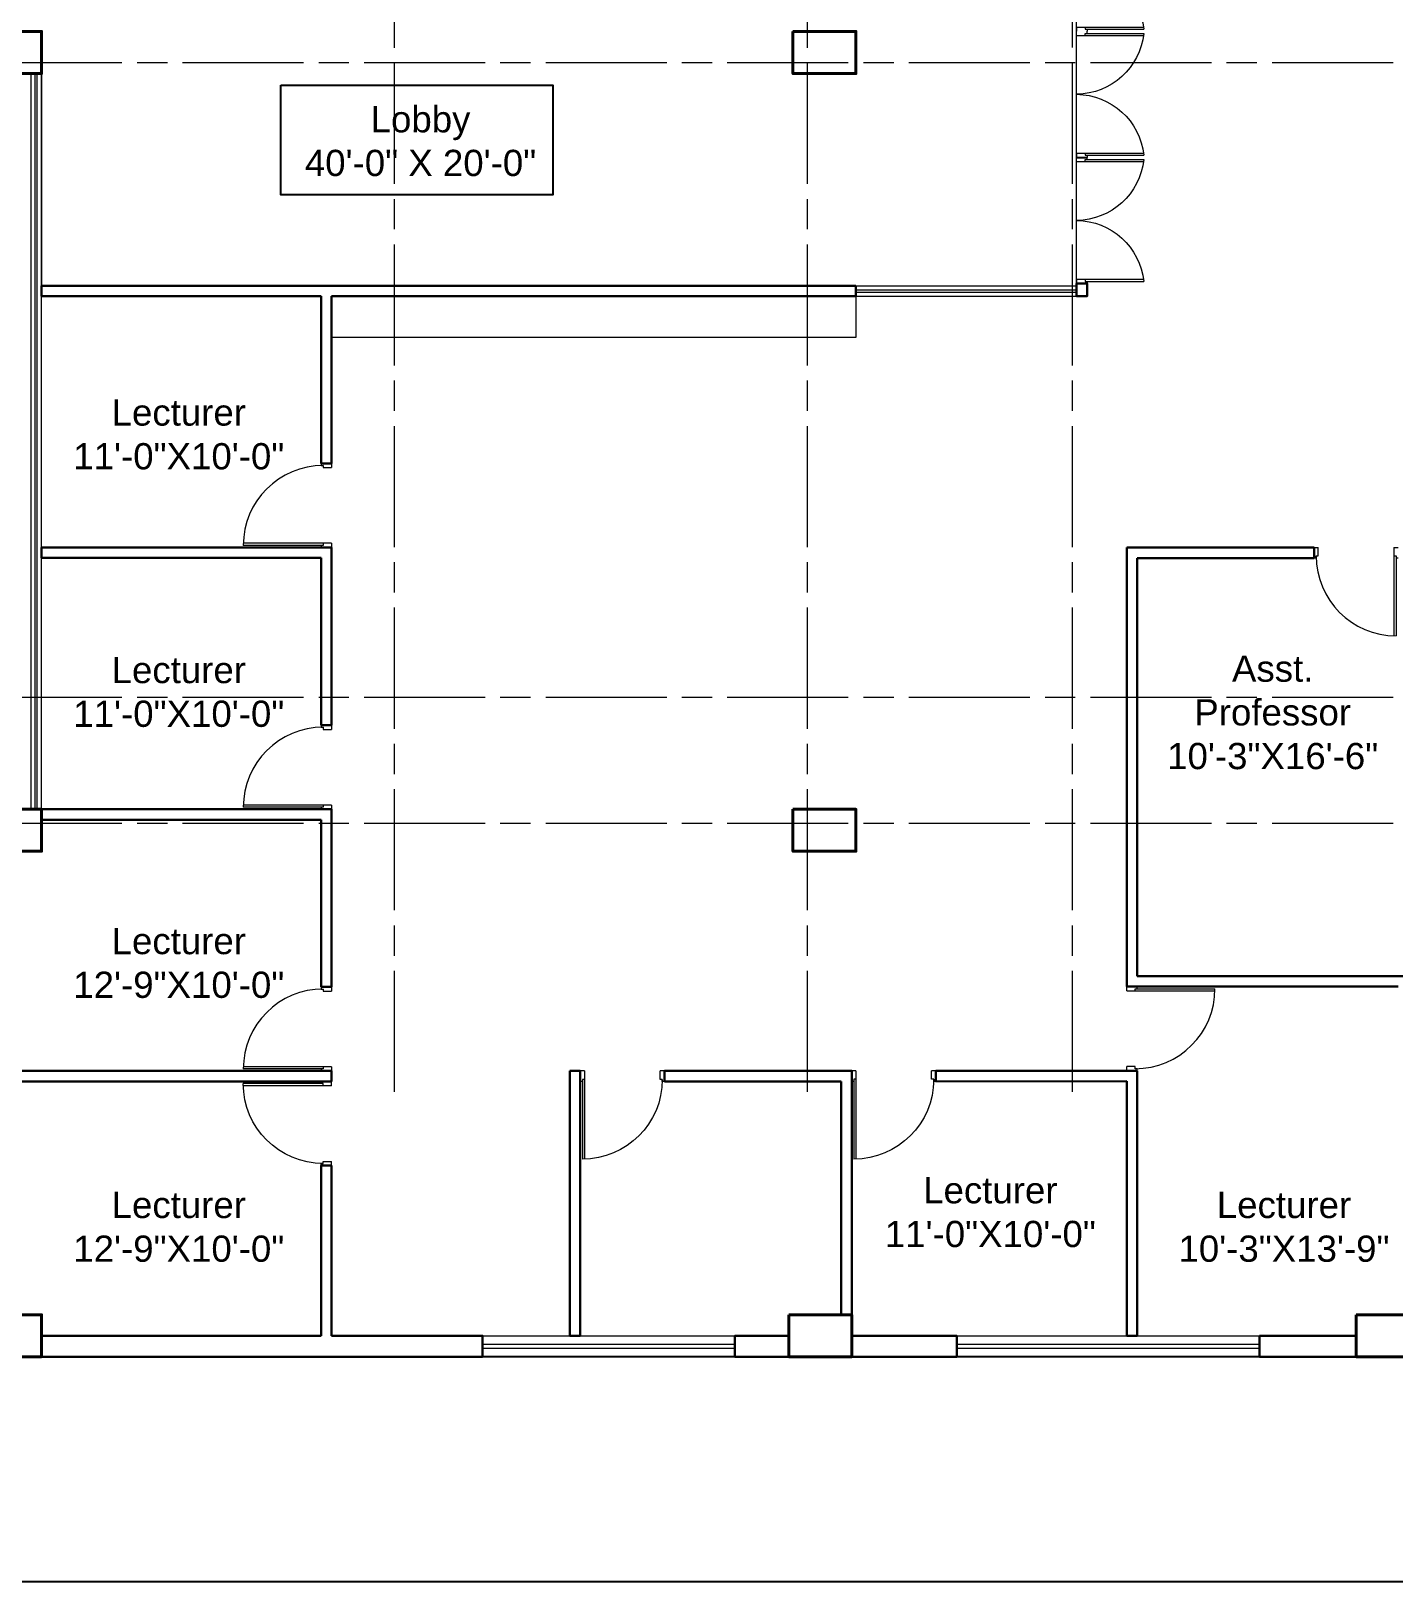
# Model space of a CAD drawing. Header units: inches. Extents: x -12 to 20935469, y -1604 to 24729220.
# Drawn here: x 20856739 to 20857387, y 24718738 to 24719476 of the extents above; entities that cross this region are included whole.
import ezdxf

# ---------------------------------------------------------------- set-up
doc = ezdxf.new("R2010")
doc.units = ezdxf.units.IN
doc.header["$LTSCALE"] = 0.03
doc.header["$MEASUREMENT"] = 0
doc.linetypes.add('ACAD_ISO08W100', pattern=[36, 24, -3, 6, -3])
for name, color, linetype, lineweight in [('column', 1, 'Continuous', 40), ('Door', 7, 'Continuous', 18), ('Grid Line', 252, 'Continuous', 18), ('Hatch', 253, 'Continuous', 15), ('Main Wall', 7, 'Continuous', 30), ('wind.', 150, 'Continuous', 20)]:
    doc.layers.add(name, color=color, linetype=linetype, lineweight=lineweight)
doc.layers.add('FUR', color=251, linetype='Continuous')
doc.layers.add('TEXT', color=7, linetype='Continuous')
doc.styles.add('2', font='swisscl.ttf')

# ---------------------------------------------------------------- blocks, each defined once
blk = doc.blocks.new('fff')
at = {"layer": 'Grid Line', "color": 252, "linetype": 'ACAD_ISO08W100', "lineweight": 9, "ltscale": 80, "true_color": 0x939598}
for p, q in [((20831844.25, 24723521.1), (20831844.25, 24724698.78)), ((20832040.78, 24723521.1), (20832040.78, 24724698.78)), ((20832166.78, 24723521.11), (20832166.78, 24724698.79)), ((20833096.95, 24724010.75), (20830726.15, 24724010.75)), ((20833096.95, 24723708.72), (20830726.15, 24723708.72)), ((20833096.95, 24723648.75), (20830726.15, 24723648.75))]:
    blk.add_line(p, q, dxfattribs=at)
blk = doc.blocks.new('A$C36295410')
at = {"layer": 'Door'}
for p, q in [((1, 4), (1, 32)), ((2, 0), (2, 31.98)), ((58, 0), (58, 31.98)), ((59, 4), (59, 32)), ((1, 5), (0, 5)), ((2, 4), (1, 4)), ((58, 4), (59, 4)), ((59, 5), (60, 5)), ((2, 0), (0, 0)), ((58, 0), (60, 0))]:
    blk.add_line(p, q, dxfattribs=at)
for centre, start, end in [((-2.53, -0.34), 0.59063, 83.77826), ((62.53, -0.34), 96.22174, 179.40937)]:
    blk.add_arc(centre, 32.53, start, end, dxfattribs=at)
blk = doc.blocks.new('$D40')
at = {"layer": 'Door'}
for p, q in [((1, 4), (1, 42)), ((2, 0), (2, 41.99)), ((1, 5), (0, 5)), ((2, 0), (0, 0)), ((2, 4), (1, 4)), ((39, 4), (38, 4)), ((38, 4), (38, 0)), ((40, 0), (38, 0)), ((40, 5), (38.99, 5)), ((39, 5), (39, 4))]:
    blk.add_line(p, q, dxfattribs=at)
blk.add_arc((1, 4), 38, 0, 90, dxfattribs=at)

msp = doc.modelspace()

# ---------------------------------------------------------------- linework, layer by layer
msp.add_line((20857236.46, 24719415.56), (20857241.46, 24719415.56))
msp.add_lwpolyline([(20856857.84, 24719449.84), (20856987.21, 24719449.84), (20856987.21, 24719397.7), (20856857.84, 24719397.7)], close=True)
msp.add_lwpolyline([(20857399.45, 24719085.42), (20857399.45, 24718844.97), (20856713.98, 24718844.97), (20856713.98, 24719085.44)])
at = {"layer": 'column', "lineweight": 40, "ltscale": 20}
for points in [[(20856713.98, 24719475.44), (20856713.98, 24719455.44), (20856743.98, 24719455.44), (20856743.98, 24719475.44)], [(20857101.48, 24719475.44), (20857101.48, 24719455.44), (20857131.48, 24719455.44), (20857131.48, 24719475.44)], [(20856713.98, 24719105.44), (20856713.98, 24719085.44), (20856743.98, 24719085.44), (20856743.98, 24719105.44)], [(20857101.48, 24719105.44), (20857101.48, 24719085.44), (20857131.48, 24719085.44), (20857131.48, 24719105.44)], [(20856713.98, 24718864.97), (20856713.98, 24718844.97), (20856743.98, 24718844.97), (20856743.98, 24718864.97)], [(20857099.48, 24718864.97), (20857099.48, 24718844.97), (20857129.48, 24718844.97), (20857129.48, 24718864.97)], [(20857369.45, 24718864.97), (20857369.45, 24718844.97), (20857399.45, 24718844.97), (20857399.45, 24718864.97)]]:
    msp.add_lwpolyline(points, close=True, dxfattribs=at)
at = {"layer": 'Defpoints'}
msp.add_lwpolyline([(20855761.46, 24720196.34), (20858200.33, 24720196.34), (20858200.33, 24718737.81), (20855761.46, 24718737.81)], close=True, dxfattribs=at)
at = {"layer": 'Hatch'}
msp.add_lwpolyline([(20857236.46, 24719354.49), (20857236.45, 24719595.59), (20857101.48, 24719595.59), (20857101.48, 24719910.63), (20856921.93, 24719910.63), (20856921.93, 24719595.59), (20856099.98, 24719595.59), (20856099.98, 24719475.42), (20856743.98, 24719475.44), (20856743.98, 24719354.49)], close=True, dxfattribs=at)
at = {"layer": 'Hatch', "lineweight": 5}
msp.add_lwpolyline([(20857131.48, 24719349.49), (20857131.48, 24719329.85), (20856882, 24719329.85)], dxfattribs=at)
at = {"layer": 'Main Wall', "lineweight": 30}
for p, q in [((20856743.98, 24719475.44), (20856743.98, 24719475.44)), ((20856743.98, 24719354.49), (20856882, 24719354.49)), ((20856743.98, 24719349.49), (20856743.98, 24719354.49)), ((20856882, 24719354.49), (20857131.48, 24719354.49)), ((20857131.48, 24719349.49), (20857131.48, 24719354.49)), ((20856743.98, 24719349.49), (20856877, 24719349.49)), ((20856877, 24719269.96), (20856877, 24719349.49)), ((20856882, 24719269.96), (20856882, 24719349.49)), ((20856882, 24719349.49), (20857131.48, 24719349.49)), ((20856877, 24719269.96), (20856882, 24719269.96)), ((20856743.98, 24719229.96), (20856882, 24719229.96)), ((20856743.98, 24719224.96), (20856743.98, 24719229.96)), ((20856743.98, 24719224.96), (20856877, 24719224.96)), ((20856877, 24719145.44), (20856877, 24719224.96)), ((20856882, 24719145.44), (20856882, 24719229.96)), ((20857260.3, 24719229.93), (20857349.45, 24719229.95)), ((20857260.3, 24719021.03), (20857260.3, 24719229.93)), ((20857265.3, 24719224.93), (20857349.45, 24719224.95)), ((20857265.3, 24719026.03), (20857265.3, 24719224.93)), ((20857349.45, 24719229.96), (20857349.45, 24719224.95)), ((20856877, 24719145.44), (20856882, 24719145.44)), ((20856743.98, 24719105.44), (20856882, 24719105.44)), ((20856743.98, 24719100.44), (20856877, 24719100.44)), ((20856877, 24719020.91), (20856877, 24719100.44)), ((20856882, 24719020.91), (20856882, 24719105.44)), ((20857265.3, 24719026.03), (20857399.45, 24719026.06)), ((20856877, 24719020.91), (20856882, 24719020.91)), ((20857389.45, 24719021.06), (20857260.3, 24719021.03)), ((20856723.98, 24718980.91), (20856882, 24718980.91)), ((20856882, 24718975.91), (20856882, 24718980.91)), ((20856995.33, 24718854.97), (20856995.33, 24718980.91)), ((20856995.33, 24718980.91), (20857000.33, 24718980.91)), ((20857000.33, 24718854.97), (20857000.33, 24718980.91)), ((20857040.33, 24718980.93), (20857129.48, 24718980.96)), ((20857040.33, 24718975.93), (20857040.33, 24718980.93)), ((20857129.48, 24718980.96), (20857129.48, 24718854.97)), ((20857169.48, 24718980.96), (20857265.3, 24718981.01)), ((20857169.48, 24718980.96), (20857169.48, 24718975.96)), ((20857265.3, 24718981.01), (20857265.3, 24718854.97)), ((20856723.98, 24718975.91), (20856882, 24718975.91)), ((20857040.33, 24718975.93), (20857124.48, 24718975.96)), ((20857124.48, 24718975.96), (20857124.48, 24718864.97)), ((20857169.48, 24718975.96), (20857260.3, 24718976.01)), ((20857260.3, 24718976.01), (20857260.3, 24718854.97)), ((20856877, 24718935.91), (20856882, 24718935.91)), ((20856877, 24718854.97), (20856877, 24718935.91)), ((20856882, 24718854.97), (20856882, 24718935.91)), ((20856743.98, 24718854.97), (20856877, 24718854.97)), ((20856995.33, 24718854.97), (20857000.33, 24718854.97)), ((20857260.3, 24718854.97), (20857265.3, 24718854.97)), ((20857323.47, 24718854.97), (20857369.45, 24718854.97)), ((20857323.47, 24718854.97), (20857323.47, 24718844.96)), ((20856882, 24718844.96), (20856733.98, 24718844.96)), ((20857369.45, 24718844.96), (20857323.47, 24718844.96))]:
    msp.add_line(p, q, dxfattribs=at)
msp.add_lwpolyline([(20857236.46, 24719355.56), (20857241.46, 24719355.56), (20857241.46, 24719349.49), (20857236.46, 24719349.49)], close=True, dxfattribs=at)
for points in [[(20856882, 24718854.97), (20856953.86, 24718854.97), (20856953.86, 24718844.96), (20856882, 24718844.96)], [(20857099.48, 24718854.96), (20857073.86, 24718854.96), (20857073.86, 24718844.96), (20857099.48, 24718844.96)], [(20857129.48, 24718854.96), (20857179.47, 24718854.96), (20857179.47, 24718844.96), (20857129.48, 24718844.96)]]:
    msp.add_lwpolyline(points, dxfattribs=at)
at = {"layer": 'wind.'}
for p, q in [((20857101.49, 24719475.61), (20857101.49, 24719475.44)), ((20857101.49, 24719475.61), (20857106.49, 24719475.61)), ((20857103.49, 24719475.61), (20857103.49, 24719475.44)), ((20857104.49, 24719475.61), (20857104.49, 24719475.44)), ((20857106.49, 24719475.61), (20857106.49, 24719475.44))]:
    msp.add_line(p, q, dxfattribs=at)
at = {"layer": 'wind.', "lineweight": 5}
for p, q in [((20856738.98, 24719105.44), (20856738.98, 24719455.44)), ((20856740.98, 24719105.44), (20856740.98, 24719455.44)), ((20856741.98, 24719105.44), (20856741.98, 24719455.44)), ((20856743.98, 24719105.44), (20856743.98, 24719455.44)), ((20857131.48, 24719354.49), (20857236.46, 24719354.49)), ((20857131.48, 24719352.49), (20857236.46, 24719352.49)), ((20857131.48, 24719351.49), (20857236.46, 24719351.49)), ((20857131.48, 24719349.49), (20857236.46, 24719349.49)), ((20856953.86, 24718854.97), (20856995.33, 24718854.97)), ((20856953.86, 24718850.97), (20857073.86, 24718850.97)), ((20856953.86, 24718848.97), (20857073.86, 24718848.97)), ((20857000.33, 24718854.97), (20857073.86, 24718854.97)), ((20857179.47, 24718854.97), (20857323.47, 24718854.97)), ((20857179.47, 24718850.97), (20857323.47, 24718850.97)), ((20857179.47, 24718848.97), (20857323.47, 24718848.97)), ((20857323.47, 24718844.96), (20856953.86, 24718844.96))]:
    msp.add_line(p, q, dxfattribs=at)

# ---------------------------------------------------------------- block references
at = {"layer": 'Door'}
for p, rotation in [((20856882, 24719229.96), 90.00000000000001), ((20857389.45, 24719229.96), 180), ((20856882, 24719105.44), 90.00000000000001), ((20856882, 24718980.91), 90.00000000000001), ((20857260.3, 24719021.01), 270)]:
    msp.add_blockref('$D40', p, dxfattribs=dict(at, rotation=rotation))
at = {"layer": 'Door', "xscale": -1}
for p, rotation in [((20857000.33, 24718980.93), 180), ((20857129.48, 24718980.96), 180), ((20856882, 24718975.91), 90)]:
    msp.add_blockref('$D40', p, dxfattribs=dict(at, rotation=rotation))
at = {"layer": 'FUR', "xscale": -1, "rotation": 270}
for p in [(20857236.46, 24719475.56), (20857236.46, 24719415.56), (20857236.46, 24719355.56)]:
    msp.add_blockref('A$C36295410', p, dxfattribs=at)
at = {"layer": 'Main Wall'}
msp.add_blockref('fff', (25067.7, -4550.16), dxfattribs=at)

# ---------------------------------------------------------------- texts
at = {"layer": 'TEXT', "color": 30, "lineweight": 5, "ltscale": 20, "char_height": 12.4758, "attachment_point": 2, "style": '2'}
for s, width, gutter_width, insert in [('\\pxsm1,qc;{\\fArial|b0|i0|c0|p34;\\C0;Lobby\\P40\'-0" X 20\'-0" }', 146.3875, 0.75, (20856924.31, 24719439.95)), ('\\pxqc;{\\fArial|b0|i0|c0|p34;\\C0;Lecturer \\P\\pq*;11\'-0"X10\'-0"}', 213.7251, 0.5, (20856809.3, 24719300.41)), ('\\pxqc;{\\fArial|b0|i0|c0|p34;\\C0;Lecturer \\P\\pq*;11\'-0"X10\'-0"}', 213.7251, 0.5, (20856809.3, 24719177.9)), ('\\pxqc;{\\fArial|b0|i0|c0|p34;\\C0;Asst.\\PProfessor \\P\\pq*;10\'-3"X16\'-6"}', 165.486, 0.5, (20857329.76, 24719178.57)), ('\\pxqc;{\\fArial|b0|i0|c0|p34;\\C0;Lecturer \\P\\pq*;12\'-9"X10\'-0"}', 213.7251, 0.5, (20856809.3, 24719048.96)), ('\\pxqc;{\\fArial|b0|i0|c0|p34;\\C0;Lecturer \\P\\pq*;11\'-0"X10\'-0"}', 82.6614, 0.5, (20857195.42, 24718930.41)), ('\\pxqc;{\\fArial|b0|i0|c0|p34;\\C0;Lecturer \\P\\pq*;12\'-9"X10\'-0"}', 213.7251, 0.5, (20856809.3, 24718923.42)), ('\\pxqc;{\\fArial|b0|i0|c0|p34;\\C0;Lecturer \\P\\pq*;10\'-3"X13\'-9"}', 79.8126, 0.5, (20857335.13, 24718923.42))]:
    msp.add_mtext_dynamic_manual_height_columns(s, width=width, gutter_width=gutter_width, heights=[0], dxfattribs=dict(at, insert=insert))

doc.saveas('drawing.dxf')
